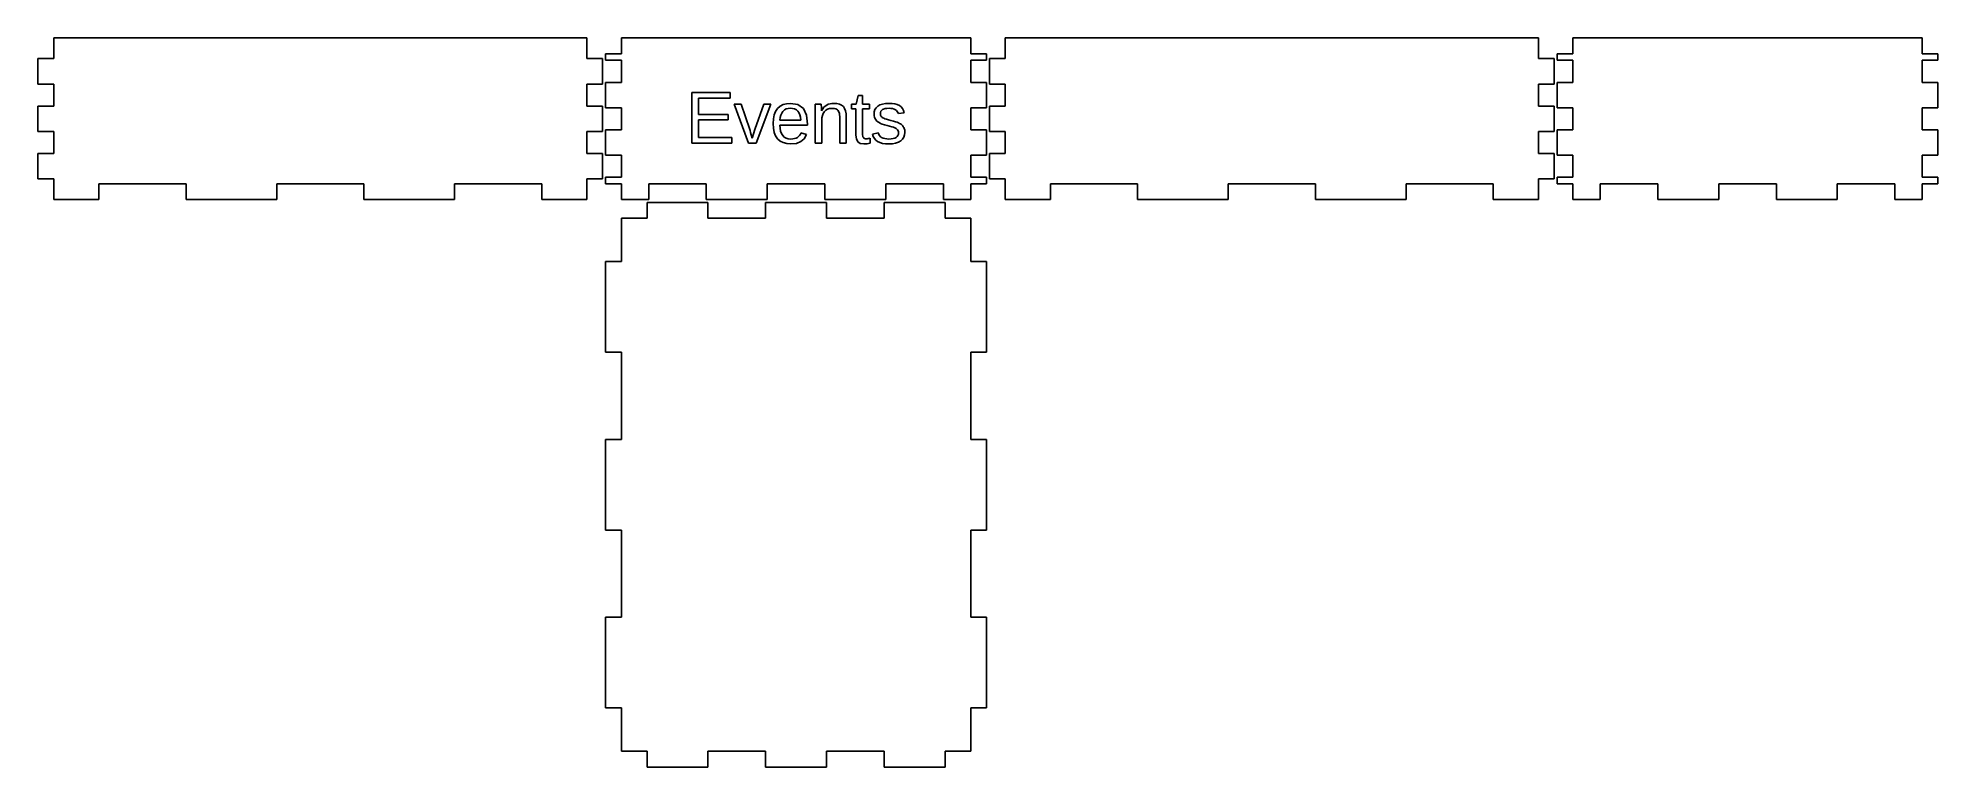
# Model space of a CAD drawing. Header units: metres. Extents: x -128 to 193, y -171 to -48.
import ezdxf

# ---------------------------------------------------------------- set-up
doc = ezdxf.new("R2010")
doc.units = ezdxf.units.M

msp = doc.modelspace()

# ---------------------------------------------------------------- linework, layer by layer
for p, q in [((-35.285, -47.625), (-125.215, -47.625)), ((-125.215, -47.625), (-125.215, -51.11)), ((-35.285, -51.11), (-35.285, -47.625)), ((29.465, -47.625), (-29.465, -47.625)), ((-29.465, -47.625), (-29.465, -50.285)), ((29.465, -50.285), (29.465, -47.625)), ((125.215, -47.625), (35.285, -47.625)), ((35.285, -47.625), (35.285, -51.11)), ((125.215, -51.11), (125.215, -47.625)), ((189.965, -47.625), (131.035, -47.625)), ((131.035, -47.625), (131.035, -50.285)), ((189.965, -50.285), (189.965, -47.625)), ((-125.215, -51.11), (-127.875, -51.11)), ((-127.875, -51.11), (-127.875, -55.39)), ((-32.625, -51.11), (-35.285, -51.11)), ((-32.625, -55.39), (-32.625, -51.11)), ((-29.465, -50.285), (-32.125, -50.285)), ((-32.125, -50.285), (-32.125, -51.39)), ((32.125, -50.285), (29.465, -50.285)), ((32.125, -51.39), (32.125, -50.285)), ((35.285, -51.11), (32.625, -51.11)), ((32.625, -51.11), (32.625, -55.39)), ((127.875, -51.11), (125.215, -51.11)), ((127.875, -55.39), (127.875, -51.11)), ((131.035, -50.285), (128.375, -50.285)), ((128.375, -50.285), (128.375, -51.39)), ((192.625, -50.285), (189.965, -50.285)), ((192.625, -51.39), (192.625, -50.285)), ((-32.125, -51.39), (-29.465, -51.39)), ((-29.465, -51.39), (-29.465, -55.11)), ((29.465, -55.11), (29.465, -51.39)), ((29.465, -51.39), (32.125, -51.39)), ((128.375, -51.39), (131.035, -51.39)), ((131.035, -51.39), (131.035, -55.11)), ((189.965, -55.11), (189.965, -51.39)), ((189.965, -51.39), (192.625, -51.39)), ((-127.875, -55.39), (-125.215, -55.39)), ((-125.215, -55.39), (-125.215, -59.11)), ((-35.285, -59.11), (-35.285, -55.39)), ((-35.285, -55.39), (-32.625, -55.39)), ((-29.465, -55.11), (-32.125, -55.11)), ((-32.125, -55.11), (-32.125, -59.39)), ((-17.6064, -65.375), (-17.6064, -56.799)), ((-17.6064, -56.799), (-11.0954, -56.799)), ((-11.0954, -56.799), (-11.0954, -57.75)), ((10.1409, -58.783), (10.4629, -57.311)), ((10.4629, -57.311), (11.1949, -57.311)), ((11.1949, -57.311), (11.1949, -58.783)), ((32.125, -55.11), (29.465, -55.11)), ((32.125, -59.39), (32.125, -55.11)), ((32.625, -55.39), (35.285, -55.39)), ((35.285, -55.39), (35.285, -59.11)), ((125.215, -59.11), (125.215, -55.39)), ((125.215, -55.39), (127.875, -55.39)), ((131.035, -55.11), (128.375, -55.11)), ((128.375, -55.11), (128.375, -59.39)), ((192.625, -55.11), (189.965, -55.11)), ((192.625, -59.39), (192.625, -55.11)), ((-125.215, -59.11), (-127.875, -59.11)), ((-127.875, -59.11), (-127.875, -63.39)), ((-32.625, -59.11), (-35.285, -59.11)), ((-32.625, -63.39), (-32.625, -59.11)), ((-32.125, -59.39), (-29.465, -59.39)), ((-29.465, -59.39), (-29.465, -63.11)), ((-11.0954, -57.75), (-16.4424, -57.75)), ((-16.4424, -57.75), (-16.4424, -60.511)), ((-16.4424, -60.511), (-11.4604, -60.511)), ((-11.4604, -60.511), (-11.4604, -61.449)), ((-8.04648, -65.375), (-10.4575, -58.783)), ((-10.4575, -58.783), (-9.28748, -58.783)), ((-9.28748, -58.783), (-7.82549, -63.072)), ((-6.94649, -63.084), (-5.43549, -58.783)), ((-4.27148, -58.783), (-6.74948, -65.375)), ((-5.43549, -58.783), (-4.27148, -58.783)), ((-3.83116, -61.2661), (-3.68848, -60.5915)), ((-3.68848, -60.5915), (-3.45067, -60.0121)), ((-3.45067, -60.0121), (-3.11774, -59.528)), ((-3.11774, -59.528), (-2.69598, -59.1461)), ((-2.69598, -59.1461), (-2.19273, -58.8733)), ((-2.57198, -60.6353), (-2.67004, -61.0281)), ((-2.42055, -60.2926), (-2.57198, -60.6353)), ((-2.21573, -60), (-2.42055, -60.2926)), ((-1.96361, -59.7659), (-2.21573, -60)), ((-2.19273, -58.8733), (-1.60799, -58.7096)), ((-1.67023, -59.5988), (-1.96361, -59.7659)), ((-1.3356, -59.4984), (-1.67023, -59.5988)), ((-1.60799, -58.7096), (-0.941727, -58.655)), ((-0.959732, -59.465), (-1.3356, -59.4984)), ((-0.574661, -59.495), (-0.959732, -59.465)), ((-0.941727, -58.655), (0.324814, -58.8744)), ((-0.237488, -59.585), (-0.574661, -59.495)), ((0.051819, -59.735), (-0.237488, -59.585)), ((0.293259, -59.945), (0.051819, -59.735)), ((0.489685, -60.2204), (0.293259, -59.945)), ((0.324814, -58.8744), (1.22951, -59.5325)), ((0.643005, -60.5665), (0.489685, -60.2204)), ((0.753189, -60.9834), (0.643005, -60.5665)), ((1.22951, -59.5325), (1.77232, -60.6294)), ((1.77232, -60.6294), (1.95325, -62.165)), ((3.21332, -58.9669), (3.19757, -58.783)), ((3.19757, -58.783), (4.23257, -58.783)), ((3.22458, -59.2628), (3.21332, -58.9669)), ((3.23132, -59.6704), (3.22458, -59.2628)), ((3.23358, -60.19), (3.23132, -59.6704)), ((3.23358, -65.375), (3.23358, -60.19)), ((4.23257, -58.783), (4.23857, -58.839)), ((4.23857, -58.839), (4.26526, -59.3586)), ((4.26526, -59.3586), (4.28157, -59.905)), ((4.28157, -59.905), (4.29958, -59.905)), ((4.29958, -59.905), (4.49495, -59.5885)), ((4.44382, -60.693), (4.35889, -61.0958)), ((4.58539, -60.3428), (4.44382, -60.693)), ((4.49495, -59.5885), (4.70508, -59.322)), ((4.78357, -60.045), (4.58539, -60.3428)), ((4.70508, -59.322), (4.92995, -59.1055)), ((5.03139, -59.8074), (4.78357, -60.045)), ((4.92995, -59.1055), (5.16957, -58.939)), ((5.32083, -59.6378), (5.03139, -59.8074)), ((5.16957, -58.939), (5.43158, -58.8148)), ((5.65189, -59.5359), (5.32083, -59.6378)), ((5.43158, -58.8148), (5.72357, -58.726)), ((6.02458, -59.502), (5.65189, -59.5359)), ((5.72357, -58.726), (6.04558, -58.6728)), ((6.27733, -59.5119), (6.02458, -59.502)), ((6.04558, -58.6728), (6.39757, -58.655)), ((6.49757, -59.5418), (6.27733, -59.5119)), ((6.39757, -58.655), (6.90089, -58.6888)), ((6.68532, -59.5914), (6.49757, -59.5418)), ((6.84058, -59.661), (6.68532, -59.5914)), ((6.97058, -59.7526), (6.84058, -59.661)), ((6.90089, -58.6888), (7.33182, -58.79)), ((7.08157, -59.8695), (6.97058, -59.7526)), ((7.17357, -60.0116), (7.08157, -59.8695)), ((7.24658, -60.179), (7.17357, -60.0116)), ((7.30214, -60.3773), (7.24658, -60.179)), ((7.34183, -60.612), (7.30214, -60.3773)), ((7.33182, -58.79), (7.69038, -58.9588)), ((7.36563, -60.8833), (7.34183, -60.612)), ((7.37358, -61.191), (7.36563, -60.8833)), ((7.69038, -58.9588), (7.97658, -59.195)), ((7.97658, -59.195), (8.19533, -59.5086)), ((8.19533, -59.5086), (8.35158, -59.9103)), ((8.35158, -59.9103), (8.44533, -60.4001)), ((8.44533, -60.4001), (8.47658, -60.978)), ((9.33589, -59.581), (9.33589, -58.783)), ((9.33589, -58.783), (10.1409, -58.783)), ((10.0979, -59.581), (9.33589, -59.581)), ((10.0979, -64.003), (10.0979, -59.581)), ((11.1949, -58.783), (12.4049, -58.783)), ((12.4049, -59.581), (11.1949, -59.581)), ((11.1949, -59.581), (11.1949, -63.768)), ((12.4049, -58.783), (12.4049, -59.581)), ((13.1476, -60.509), (13.188, -60.083)), ((13.1618, -60.7444), (13.1476, -60.509)), ((13.2044, -60.9608), (13.1618, -60.7444)), ((13.188, -60.083), (13.3091, -59.711)), ((13.3091, -59.711), (13.511, -59.393)), ((13.511, -59.393), (13.7936, -59.129)), ((13.7936, -59.129), (14.1536, -58.9216)), ((14.1536, -58.9216), (14.5876, -58.7735)), ((14.2369, -60.1831), (14.2146, -60.399)), ((14.2146, -60.399), (14.2238, -60.5339)), ((14.2238, -60.5339), (14.2514, -60.6565)), ((14.3036, -59.9965), (14.2369, -60.1831)), ((14.2514, -60.6565), (14.2973, -60.7669)), ((14.2973, -60.7669), (14.3616, -60.865)), ((14.4149, -59.8391), (14.3036, -59.9965)), ((14.3616, -60.865), (14.444, -60.9531)), ((14.5706, -59.711), (14.4149, -59.8391)), ((14.7737, -59.6117), (14.5706, -59.711)), ((14.5876, -58.7735), (15.0956, -58.6846)), ((15.0259, -59.5408), (14.7737, -59.6117)), ((15.3272, -59.4982), (15.0259, -59.5408)), ((15.0956, -58.6846), (15.6776, -58.655)), ((15.6776, -59.484), (15.3272, -59.4982)), ((15.6776, -58.655), (16.1975, -58.679)), ((15.9985, -59.4987), (15.6776, -59.484)), ((16.2851, -59.5428), (15.9985, -59.4987)), ((16.1975, -58.679), (16.6611, -58.751)), ((16.5375, -59.6162), (16.2851, -59.5428)), ((16.7556, -59.719), (16.5375, -59.6162)), ((16.6611, -58.751), (17.0685, -58.871)), ((16.9377, -59.8488), (16.7556, -59.719)), ((17.0809, -60.0043), (16.9377, -59.8488)), ((17.0685, -58.871), (17.4196, -59.039)), ((17.1852, -60.1853), (17.0809, -60.0043)), ((17.2506, -60.392), (17.1852, -60.1853)), ((18.2376, -60.27), (17.2506, -60.392)), ((17.4196, -59.039), (17.713, -59.2599)), ((17.713, -59.2599), (17.9471, -59.5388)), ((17.9471, -59.5388), (18.122, -59.8754)), ((18.122, -59.8754), (18.2376, -60.27)), ((29.465, -63.11), (29.465, -59.39)), ((29.465, -59.39), (32.125, -59.39)), ((35.285, -59.11), (32.625, -59.11)), ((32.625, -59.11), (32.625, -63.39)), ((127.875, -59.11), (125.215, -59.11)), ((127.875, -63.39), (127.875, -59.11)), ((128.375, -59.39), (131.035, -59.39)), ((131.035, -59.39), (131.035, -63.11)), ((189.965, -63.11), (189.965, -59.39)), ((189.965, -59.39), (192.625, -59.39)), ((-127.875, -63.39), (-125.215, -63.39)), ((-125.215, -63.39), (-125.215, -67.11)), ((-35.285, -67.11), (-35.285, -63.39)), ((-35.285, -63.39), (-32.625, -63.39)), ((-29.465, -63.11), (-32.125, -63.11)), ((-32.125, -63.11), (-32.125, -67.39)), ((-11.4604, -61.449), (-16.4424, -61.449)), ((-16.4424, -61.449), (-16.4424, -64.424)), ((-7.82549, -63.072), (-7.76898, -63.2537)), ((-7.76898, -63.2537), (-7.67947, -63.555)), ((-7.67947, -63.555), (-7.40147, -64.516)), ((-7.40147, -64.516), (-7.18648, -63.803)), ((-7.18648, -63.803), (-6.94649, -63.084)), ((-3.87872, -62.036), (-3.83116, -61.2661)), ((-3.83116, -62.8435), (-3.87872, -62.036)), ((-3.68848, -63.545), (-3.83116, -62.8435)), ((-3.45067, -64.1405), (-3.68848, -63.545)), ((1.95325, -62.312), (-2.72673, -62.312)), ((-2.72673, -62.312), (-2.6976, -62.8471)), ((-2.67004, -61.0281), (-2.71474, -61.471)), ((-2.71474, -61.471), (0.820251, -61.471)), ((-2.6976, -62.8471), (-2.61023, -63.3175)), ((-2.61023, -63.3175), (-2.4646, -63.7231)), ((-2.4646, -63.7231), (-2.26073, -64.064)), ((-2.26073, -64.064), (-2.00085, -64.3335)), ((0.43251, -64.2318), (0.594254, -64.0562)), ((0.594254, -64.0562), (0.721497, -63.8613)), ((0.721497, -63.8613), (0.814255, -63.647)), ((0.820251, -61.471), (0.753189, -60.9834)), ((0.814255, -63.647), (1.77725, -63.924)), ((1.77725, -63.924), (1.38913, -64.6148)), ((1.95325, -62.165), (1.95325, -62.312)), ((4.35889, -61.0958), (4.33058, -61.551)), ((4.33058, -61.551), (4.33058, -65.375)), ((7.37358, -65.375), (7.37358, -61.191)), ((8.47658, -60.978), (8.47658, -65.375)), ((10.1799, -64.6592), (10.0979, -64.003)), ((11.1949, -63.768), (11.2045, -63.9892)), ((11.2045, -63.9892), (11.2334, -64.1747)), ((12.8846, -63.833), (13.8536, -63.644)), ((13.015, -64.2342), (12.8846, -63.833)), ((13.2753, -61.1579), (13.2044, -60.9608)), ((13.3746, -61.336), (13.2753, -61.1579)), ((13.4991, -61.4977), (13.3746, -61.336)), ((13.6454, -61.647), (13.4991, -61.4977)), ((13.8136, -61.7837), (13.6454, -61.647)), ((14.0036, -61.908), (13.8136, -61.7837)), ((13.8536, -63.644), (13.9429, -63.8913)), ((13.9429, -63.8913), (14.0699, -64.1032)), ((14.239, -62.0261), (14.0036, -61.908)), ((14.5429, -62.1455), (14.239, -62.0261)), ((14.444, -60.9531), (14.5439, -61.0345)), ((14.9155, -62.2661), (14.5429, -62.1455)), ((14.5439, -61.0345), (14.6615, -61.1091)), ((14.6615, -61.1091), (14.7966, -61.177)), ((14.7966, -61.177), (14.981, -61.2471)), ((15.3566, -62.388), (14.9155, -62.2661)), ((14.981, -61.2471), (15.2449, -61.3295)), ((15.2449, -61.3295), (15.5885, -61.4241)), ((16.1476, -62.596), (15.3566, -62.388)), ((15.5885, -61.4241), (16.0116, -61.531)), ((16.0116, -61.531), (16.4194, -61.6389)), ((16.4274, -62.6809), (16.1476, -62.596)), ((16.4194, -61.6389), (16.7659, -61.7427)), ((16.6659, -62.7765), (16.4274, -62.6809)), ((16.8629, -62.8829), (16.6659, -62.7765)), ((16.7659, -61.7427), (17.0509, -61.8424)), ((17.0186, -63), (16.8629, -62.8829)), ((17.1368, -63.1312), (17.0186, -63)), ((17.0509, -61.8424), (17.2746, -61.938)), ((17.0693, -64.2649), (17.1911, -64.0875)), ((17.2211, -63.281), (17.1368, -63.1312)), ((17.1911, -64.0875), (17.2643, -63.8779)), ((17.2718, -63.4492), (17.2211, -63.281)), ((17.2643, -63.8779), (17.2886, -63.636)), ((17.2886, -63.636), (17.2718, -63.4492)), ((17.2746, -61.938), (17.4579, -62.034)), ((17.4579, -62.034), (17.6209, -62.135)), ((17.6209, -62.135), (17.7634, -62.241)), ((17.7634, -62.241), (17.8856, -62.352)), ((17.8856, -62.352), (17.9913, -62.4694)), ((17.9913, -62.4694), (18.0841, -62.5957)), ((18.0841, -62.5957), (18.1643, -62.7309)), ((18.1643, -62.7309), (18.2316, -62.875)), ((18.3104, -63.9922), (18.1776, -64.38)), ((18.2316, -62.875), (18.2854, -63.0282)), ((18.2854, -63.0282), (18.3239, -63.192)), ((18.3546, -63.551), (18.3104, -63.9922)), ((18.3239, -63.192), (18.347, -63.3662)), ((18.347, -63.3662), (18.3546, -63.551)), ((32.125, -63.11), (29.465, -63.11)), ((32.125, -67.39), (32.125, -63.11)), ((32.625, -63.39), (35.285, -63.39)), ((35.285, -63.39), (35.285, -67.11)), ((125.215, -67.11), (125.215, -63.39)), ((125.215, -63.39), (127.875, -63.39)), ((131.035, -63.11), (128.375, -63.11)), ((128.375, -63.11), (128.375, -67.39)), ((192.625, -63.11), (189.965, -63.11)), ((192.625, -67.39), (192.625, -63.11)), ((-125.215, -67.11), (-127.875, -67.11)), ((-127.875, -67.11), (-127.875, -71.39)), ((-32.625, -67.11), (-35.285, -67.11)), ((-32.625, -71.39), (-32.625, -67.11)), ((-10.8454, -65.375), (-17.6064, -65.375)), ((-16.4424, -64.424), (-10.8454, -64.424)), ((-10.8454, -64.424), (-10.8454, -65.375)), ((-6.74948, -65.375), (-8.04648, -65.375)), ((-3.11774, -64.63), (-3.45067, -64.1405)), ((-2.6933, -65.0119), (-3.11774, -64.63)), ((-2.18198, -65.2847), (-2.6933, -65.0119)), ((-1.58379, -65.4484), (-2.18198, -65.2847)), ((-2.00085, -64.3335), (-1.68723, -64.526)), ((-1.68723, -64.526), (-1.31985, -64.6415)), ((-0.898727, -65.503), (-1.58379, -65.4484)), ((-1.31985, -64.6415), (-0.898727, -64.68)), ((-0.898727, -64.68), (-0.562286, -64.6617)), ((0.051132, -65.4043), (-0.898727, -65.503)), ((-0.562286, -64.6617), (-0.260986, -64.607)), ((-0.260986, -64.607), (0.005188, -64.5157)), ((0.005188, -64.5157), (0.236252, -64.388)), ((0.813751, -65.1082), (0.051132, -65.4043)), ((0.236252, -64.388), (0.43251, -64.2318)), ((1.38913, -64.6148), (0.813751, -65.1082)), ((4.33058, -65.375), (3.23358, -65.375)), ((8.47658, -65.375), (7.37358, -65.375)), ((10.4259, -65.128), (10.1799, -64.6592)), ((10.8359, -65.4092), (10.4259, -65.128)), ((11.4099, -65.503), (10.8359, -65.4092)), ((11.2334, -64.1747), (11.2815, -64.3247)), ((11.2815, -64.3247), (11.3489, -64.439)), ((11.3489, -64.439), (11.4405, -64.5234)), ((11.6908, -65.4939), (11.4099, -65.503)), ((11.4405, -64.5234), (11.5604, -64.5837)), ((11.5604, -64.5837), (11.7085, -64.6199)), ((11.9686, -65.4665), (11.6908, -65.4939)), ((11.7085, -64.6199), (11.8849, -64.632)), ((11.8849, -64.632), (12.006, -64.6267)), ((12.2433, -65.4209), (11.9686, -65.4665)), ((12.006, -64.6267), (12.1514, -64.6107)), ((12.1514, -64.6107), (12.321, -64.5842)), ((12.5149, -65.357), (12.2433, -65.4209)), ((12.321, -64.5842), (12.5149, -64.547)), ((12.5149, -64.547), (12.5149, -65.357)), ((13.2039, -64.5787), (13.015, -64.2342)), ((13.4514, -64.8667), (13.2039, -64.5787)), ((13.7576, -65.098), (13.4514, -64.8667)), ((14.1285, -65.2752), (13.7576, -65.098)), ((14.0699, -64.1032), (14.2345, -64.2798)), ((14.5701, -65.4017), (14.1285, -65.2752)), ((14.2345, -64.2798), (14.4366, -64.421)), ((14.4366, -64.421), (14.6796, -64.5291)), ((15.0825, -65.4777), (14.5701, -65.4017)), ((14.6796, -64.5291), (14.9656, -64.6062)), ((14.9656, -64.6062), (15.2946, -64.6526)), ((15.6656, -65.503), (15.0825, -65.4777)), ((15.2946, -64.6526), (15.6666, -64.668)), ((16.2672, -65.4712), (15.6656, -65.503)), ((15.6666, -64.668), (16.0594, -64.6519)), ((16.0594, -64.6519), (16.3956, -64.6035)), ((16.7979, -65.376), (16.2672, -65.4712)), ((16.3956, -64.6035), (16.6754, -64.5229)), ((16.6754, -64.5229), (16.8986, -64.41)), ((17.2577, -65.2172), (16.7979, -65.376)), ((16.8986, -64.41), (17.0693, -64.2649)), ((17.6466, -64.995), (17.2577, -65.2172)), ((17.9564, -64.7142), (17.6466, -64.995)), ((18.1776, -64.38), (17.9564, -64.7142)), ((35.285, -67.11), (32.625, -67.11)), ((32.625, -67.11), (32.625, -71.39)), ((127.875, -67.11), (125.215, -67.11)), ((127.875, -71.39), (127.875, -67.11)), ((-32.125, -67.39), (-29.465, -67.39)), ((-29.465, -67.39), (-29.465, -71.11)), ((29.465, -71.11), (29.465, -67.39)), ((29.465, -67.39), (32.125, -67.39)), ((128.375, -67.39), (131.035, -67.39)), ((131.035, -67.39), (131.035, -71.11)), ((189.965, -71.11), (189.965, -67.39)), ((189.965, -67.39), (192.625, -67.39)), ((-127.875, -71.39), (-125.215, -71.39)), ((-125.215, -71.39), (-125.215, -74.875)), ((-117.61, -72.215), (-102.89, -72.215)), ((-117.61, -74.875), (-117.61, -72.215)), ((-102.89, -72.215), (-102.89, -74.875)), ((-87.61, -74.875), (-87.61, -72.215)), ((-87.61, -72.215), (-72.89, -72.215)), ((-72.89, -72.215), (-72.89, -74.875)), ((-57.61, -74.875), (-57.61, -72.215)), ((-57.61, -72.215), (-42.89, -72.215)), ((-42.89, -72.215), (-42.89, -74.875)), ((-35.285, -74.875), (-35.285, -71.39)), ((-35.285, -71.39), (-32.625, -71.39)), ((-29.465, -71.11), (-32.125, -71.11)), ((-32.125, -71.11), (-32.125, -72.215)), ((-32.125, -72.215), (-29.465, -72.215)), ((-29.465, -72.215), (-29.465, -74.875)), ((-24.86, -72.215), (-15.14, -72.215)), ((-24.86, -74.875), (-24.86, -72.215)), ((-15.14, -72.215), (-15.14, -74.875)), ((-4.85999, -74.875), (-4.85999, -72.215)), ((-4.85999, -72.215), (4.85999, -72.215)), ((4.85999, -72.215), (4.85999, -74.875)), ((15.14, -74.875), (15.14, -72.215)), ((15.14, -72.215), (24.86, -72.215)), ((24.86, -72.215), (24.86, -74.875)), ((32.125, -71.11), (29.465, -71.11)), ((29.465, -74.875), (29.465, -72.215)), ((29.465, -72.215), (32.125, -72.215)), ((32.125, -72.215), (32.125, -71.11)), ((32.625, -71.39), (35.285, -71.39)), ((35.285, -71.39), (35.285, -74.875)), ((42.89, -72.215), (57.61, -72.215)), ((42.89, -74.875), (42.89, -72.215)), ((57.61, -72.215), (57.61, -74.875)), ((72.89, -74.875), (72.89, -72.215)), ((72.89, -72.215), (87.61, -72.215)), ((87.61, -72.215), (87.61, -74.875)), ((102.89, -74.875), (102.89, -72.215)), ((102.89, -72.215), (117.61, -72.215)), ((117.61, -72.215), (117.61, -74.875)), ((125.215, -74.875), (125.215, -71.39)), ((125.215, -71.39), (127.875, -71.39)), ((131.035, -71.11), (128.375, -71.11)), ((128.375, -71.11), (128.375, -72.215)), ((128.375, -72.215), (131.035, -72.215)), ((131.035, -72.215), (131.035, -74.875)), ((135.64, -72.215), (145.36, -72.215)), ((135.64, -74.875), (135.64, -72.215)), ((145.36, -72.215), (145.36, -74.875)), ((155.64, -74.875), (155.64, -72.215)), ((155.64, -72.215), (165.36, -72.215)), ((165.36, -72.215), (165.36, -74.875)), ((175.64, -74.875), (175.64, -72.215)), ((175.64, -72.215), (185.36, -72.215)), ((185.36, -72.215), (185.36, -74.875)), ((192.625, -71.11), (189.965, -71.11)), ((189.965, -74.875), (189.965, -72.215)), ((189.965, -72.215), (192.625, -72.215)), ((192.625, -72.215), (192.625, -71.11)), ((-125.215, -74.875), (-117.61, -74.875)), ((-102.89, -74.875), (-87.61, -74.875)), ((-72.89, -74.875), (-57.61, -74.875)), ((-42.89, -74.875), (-35.285, -74.875)), ((-29.465, -74.875), (-24.86, -74.875)), ((-14.86, -75.375), (-25.14, -75.375)), ((-25.14, -75.375), (-25.14, -78.035)), ((-15.14, -74.875), (-4.85999, -74.875)), ((-14.86, -78.035), (-14.86, -75.375)), ((5.14, -75.375), (-5.14, -75.375)), ((-5.14, -75.375), (-5.14, -78.035)), ((4.85999, -74.875), (15.14, -74.875)), ((5.14, -78.035), (5.14, -75.375)), ((25.14, -75.375), (14.86, -75.375)), ((14.86, -75.375), (14.86, -78.035)), ((24.86, -74.875), (29.465, -74.875)), ((25.14, -78.035), (25.14, -75.375)), ((35.285, -74.875), (42.89, -74.875)), ((57.61, -74.875), (72.89, -74.875)), ((87.61, -74.875), (102.89, -74.875)), ((117.61, -74.875), (125.215, -74.875)), ((131.035, -74.875), (135.64, -74.875)), ((145.36, -74.875), (155.64, -74.875)), ((165.36, -74.875), (175.64, -74.875)), ((185.36, -74.875), (189.965, -74.875)), ((-25.14, -78.035), (-29.465, -78.035)), ((-29.465, -78.035), (-29.465, -85.36)), ((-5.14, -78.035), (-14.86, -78.035)), ((14.86, -78.035), (5.14, -78.035)), ((29.465, -78.035), (25.14, -78.035)), ((29.465, -85.36), (29.465, -78.035)), ((-29.465, -85.36), (-32.125, -85.36)), ((-32.125, -85.36), (-32.125, -100.64)), ((32.125, -85.36), (29.465, -85.36)), ((32.125, -100.64), (32.125, -85.36)), ((-32.125, -100.64), (-29.465, -100.64)), ((-29.465, -100.64), (-29.465, -115.36)), ((29.465, -115.36), (29.465, -100.64)), ((29.465, -100.64), (32.125, -100.64)), ((-29.465, -115.36), (-32.125, -115.36)), ((-32.125, -115.36), (-32.125, -130.64)), ((32.125, -115.36), (29.465, -115.36)), ((32.125, -130.64), (32.125, -115.36)), ((-32.125, -130.64), (-29.465, -130.64)), ((-29.465, -130.64), (-29.465, -145.36)), ((29.465, -145.36), (29.465, -130.64)), ((29.465, -130.64), (32.125, -130.64)), ((-29.465, -145.36), (-32.125, -145.36)), ((-32.125, -145.36), (-32.125, -160.64)), ((32.125, -145.36), (29.465, -145.36)), ((32.125, -160.64), (32.125, -145.36)), ((-32.125, -160.64), (-29.465, -160.64)), ((-29.465, -160.64), (-29.465, -167.965)), ((29.465, -167.965), (29.465, -160.64)), ((29.465, -160.64), (32.125, -160.64)), ((-29.465, -167.965), (-25.14, -167.965)), ((-25.14, -167.965), (-25.14, -170.625)), ((-14.86, -167.965), (-5.14, -167.965)), ((-14.86, -170.625), (-14.86, -167.965)), ((-5.14, -167.965), (-5.14, -170.625)), ((5.13998, -170.625), (5.13998, -167.965)), ((5.13998, -167.965), (14.86, -167.965)), ((14.86, -167.965), (14.86, -170.625)), ((25.14, -170.625), (25.14, -167.965)), ((25.14, -167.965), (29.465, -167.965)), ((-25.14, -170.625), (-14.86, -170.625)), ((-5.14, -170.625), (5.13998, -170.625)), ((14.86, -170.625), (25.14, -170.625))]:
    msp.add_line(p, q)

doc.saveas('drawing.dxf')
